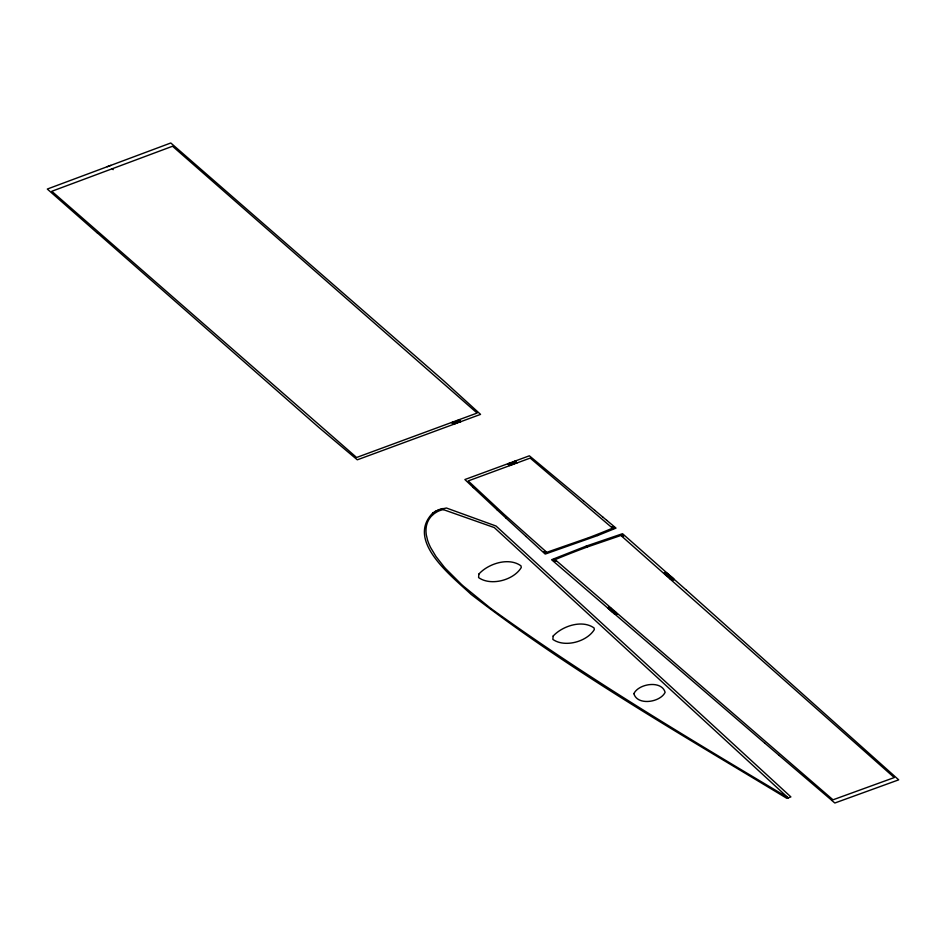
<?xml version="1.0" encoding="UTF-8"?>
<svg xmlns="http://www.w3.org/2000/svg" width="946" height="946" viewBox="0 0 946 946"><rect width="100%" height="100%" fill="white"/><g stroke="black" fill="none" stroke-linecap="round" stroke-linejoin="round"><path stroke-width="1.42" d="M107.276 166.697L170.788 142.988L443.615 380.718L480.556 414.383L357.316 459.815L318.979 427.533L97.473 233.023M434.581 513.359L437.3 511.703A20.812 12.345 9.1 0 1 439.441 510.722L439.724 510.627A26.961 15.999 9.1 0 1 443.26 509.587M788.006 797.655C689.291 738.802 586.591 677.655 492.086 609.342A193.102 114.596 9.1 0 1 489.224 607.178L463.564 586.272A167.631 99.472 9.1 0 1 461.305 584.261L445.672 568.664A69.626 41.317 9.1 0 1 444.017 566.784L436.023 556.555L430.643 547.616A38.408 22.787 9.1 0 1 429.874 546.031L429.177 544.482A48.873 29.007 9.1 0 1 428.562 542.957L428.006 541.467A55.518 32.944 9.1 0 1 427.521 540L426.327 534.975A57.836 34.316 9.1 0 1 426.161 533.686L426.019 532.042A47.265 28.049 9.1 0 1 425.984 530.848L426.031 528.956A38.514 22.858 9.1 0 1 426.138 527.88L426.386 526.177A31.005 18.4 9.1 0 1 426.599 525.207L427.214 523.126A28.356 16.827 9.1 0 1 427.533 522.298L428.337 520.548A30.568 18.14 9.1 0 1 429.094 519.212L430.134 517.699A33.453 19.854 9.1 0 1 431.411 516.161L434.403 513.489M443.272 509.587L494.285 527.572L788.231 797.904M831.593 800.281L834.833 803.012L898.7 779.835L686.512 590.233M553.93 560.706L555.846 560.99L554.072 559.417L552.89 560.02L553.918 560.694M433.114 512.697C404.912 540.674 452.495 576.776 471.002 594.301C570.355 670.974 679.748 733.457 786.906 798.377L790.891 796.91L496.047 526.035L446.441 508.014L438.849 509.646L433.126 512.685M435.077 511.431L443.047 508.487M597.695 535.531L616.012 528.105L606.776 520.371M597.683 535.542L545.215 554.072L526.059 536.488M112.184 168.766L172.55 146.24L477.115 413.059L356.595 457.486L51.794 191.281L112.184 168.766L113.177 169.653M110.812 165.373L47.3 189.058L97.45 233.13M586.295 546.067L551.577 559.725L764.711 743.071M610.88 608.455C606.244 609.543 612.736 609.993 610.572 608.183L607.888 607.793C611.447 605.298 604.6 609.259 609.543 607.687L608.254 608.526L610.761 608.361M586.307 546.067L622.515 533.698L686.512 590.233M583.481 500.836L529.358 455.806L464.888 479.539L473.39 487.616M831.759 800.304L779.197 755.464M583.493 500.836L594.868 510.414M779.197 755.464L764.711 743.071M594.88 510.402L603.146 517.356M603.17 517.344L606.753 520.371M526.071 536.477L505.732 517.817M505.743 517.817L497.017 509.776M497.028 509.764L473.248 487.474M453.985 422.164L456.22 423.193L455.061 423.572L455.913 422.945L453.702 422.46L454.955 421.632L453.985 422.164M510.19 463.386L512.425 464.415L511.266 464.793L512.034 464.06L509.823 463.374L511.455 463.114L510.225 463.339M633.879 693.631C637.261 705.905 660.202 702.476 665.121 692.342C661.739 680.068 638.798 683.485 633.879 693.631M613.706 611.412L614.025 611.412A1.561 0.934 9.1 0 0 613.706 610.915L611.447 611.222L612.381 612.015L613.209 611.707L612.109 611.695L612.05 610.903L613.706 611.412M674.108 579.496C672.322 581.187 669.934 579.118 673.327 578.645L674.108 579.496M666.776 573.394C665.653 570.734 661.833 574.187 666.776 573.394M617.005 614.025L614.439 614.001L616.366 613.304L617.005 614.025M616.686 613.966L615.574 613.836L616.686 614.025M673.729 579.437L672.429 579.271L673.729 579.437M544.801 552.878L546.776 553.055L545.002 551.483L543.808 552.192L544.872 552.771M458.018 422.164C455.475 423.725 455.984 419.291 458.018 422.164M514.222 463.386C511.68 464.947 512.188 460.513 514.222 463.386M458.396 422.212C454.825 424.47 455.747 418.451 458.396 422.212M514.6 463.434C511.029 465.692 511.952 459.673 514.6 463.434M478.865 574.068L478.581 577.568C490.773 586.331 513.702 580.241 521.27 567.517L520.986 565.85C508.889 556.981 488.384 563.52 478.865 574.068M553.162 636.043L552.854 639.413C564.738 647.833 586.851 641.814 594.325 629.587L594.076 627.978C582.287 619.441 562.48 625.921 553.162 636.043M545.109 552.831L546.28 552.984L545.109 552.831M554.179 560.765L555.337 560.919L554.179 560.765M544.21 552.121L545.558 552.358L544.269 552.05M553.268 560.056L554.616 560.28L553.268 560.056M611.613 609.437C608.29 612.358 615.539 608.857 611.057 610.501C614.131 607.675 606.883 611.211 611.613 609.437M668.798 575.05C664.813 578.538 673.505 574.34 668.124 576.327C671.814 572.921 663.122 577.166 668.798 575.05M588.507 537.766L546.753 552.322L503.887 514.175L468.199 480.923L530.198 458.089L612.57 528.175A850.099 504.466 9.1 0 1 588.507 537.766M587.348 546.977L579.153 550.04A850.099 504.466 9.1 0 0 555.101 559.63L833 799.808L894.277 777.565L620.907 535.471L587.348 546.977M452.968 422.223L451.538 422.744L452.874 422.519L453.536 423.099L452.685 423.666L454.234 423.713L453.311 424.316L454.742 423.796L452.968 422.223M457.781 420.473L459.496 422.07L458.089 420.828C465.148 424.648 455.026 416.382 460.324 421.467L457.781 420.473M509.173 463.445L507.73 463.966L509.078 463.741L509.74 464.32L508.889 464.888L510.438 464.935L509.516 465.538L510.946 465.018L509.173 463.445M513.985 461.695L515.7 463.292L514.293 462.05C521.352 465.87 511.23 457.604 516.528 462.689L513.985 461.695M612.121 527.064C614.581 530.812 614.593 526.023 613.706 527.111L612.121 527.064M613.824 527.312L613.114 527.572L614.309 528.187L613.824 527.312M621.368 535.034C623.828 538.782 623.84 533.993 622.953 535.081L621.368 535.034M623.071 535.294L622.362 535.542L623.556 536.157L623.071 535.294M667.521 573.524L665.227 574.352L666.339 575.334L665.736 574.47L667.675 574.778L666.859 574.056L667.486 573.832L668.633 574.506L667.521 573.524M670.347 576.019L670.667 576.646L668.645 577.379L671.778 577.273L670.347 576.019M671.956 577.438L669.65 578.266L670.761 579.248L670.158 578.384L672.098 578.692L671.293 577.971L671.92 577.746L673.067 578.42L671.956 577.438M614.261 611.447L612.842 612.582L614.734 612.145L615.539 612.819C610.265 614.025 619.63 613.729 614.261 611.447"/></g></svg>
